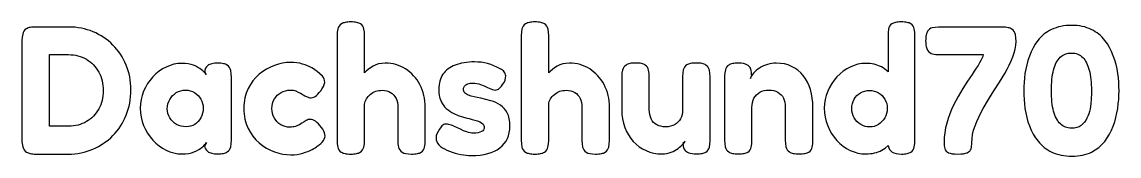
# Model space of a CAD drawing. Header units: millimetres. Extents: x -68 to 76, y -13 to 13.
# Drawn here: x 23.8 to 76.2, y -3.2 to 3.2 of the extents above; entities that cross this region are included whole.
import ezdxf

# ---------------------------------------------------------------- set-up
doc = ezdxf.new("R2010")
doc.units = ezdxf.units.MM
doc.layers.add('TEXT', color=3, linetype='CONTINUOUS')

msp = doc.modelspace()

# ---------------------------------------------------------------- linework, layer by layer
at = {"layer": 'TEXT'}
for points in [[(39.04348, -2.98696), (39.08098, -3.00836), (39.12391, -3.0269), (39.17228, -3.0426), (39.22609, -3.05543), (39.28533, -3.06542), (39.35, -3.07255), (39.42011, -3.07683), (39.49565, -3.07826), (39.57317, -3.07683), (39.64484, -3.07255), (39.71066, -3.06542), (39.77065, -3.05543), (39.8248, -3.0426), (39.8731, -3.0269), (39.91556, -3.00836), (39.95217, -2.98696), (40.01331, -2.93777), (40.06196, -2.88152), (40.0981, -2.81821), (40.12174, -2.74783), (40.14783, -2.59348), (40.15652, -2.42609), (40.15652, -0.69565), (40.16841, -0.62738), (40.18668, -0.56168), (40.21135, -0.49857), (40.24239, -0.43804), (40.27982, -0.3801), (40.32364, -0.32473), (40.37385, -0.27194), (40.43044, -0.22174), (40.49151, -0.17588), (40.55516, -0.13614), (40.6214, -0.10251), (40.69022, -0.075), (40.76162, -0.0536), (40.8356, -0.03832), (40.91216, -0.02914), (40.9913, -0.02609), (41.10842, -0.03261), (41.2163, -0.05217), (41.31494, -0.08478), (41.40435, -0.13043), (41.48397, -0.18723), (41.55326, -0.25326), (41.61223, -0.32853), (41.66087, -0.41304), (41.69891, -0.50679), (41.72609, -0.60978), (41.74239, -0.72201), (41.74783, -0.84348), (41.74783, -2.41739), (41.75543, -2.58587), (41.77826, -2.74348), (41.80054, -2.81576), (41.83696, -2.88043), (41.8875, -2.9375), (41.95217, -2.98696), (42.03397, -3.0269), (42.13587, -3.05543), (42.25788, -3.07255), (42.4, -3.07826), (42.47948, -3.07683), (42.55272, -3.07255), (42.6197, -3.06542), (42.68043, -3.05543), (42.73492, -3.0426), (42.78315, -3.0269), (42.82514, -3.00836), (42.86087, -2.98696), (42.92011, -2.93777), (42.96739, -2.88152), (43.00272, -2.81821), (43.02609, -2.74783), (43.05217, -2.59348), (43.06087, -2.42609), (43.06087, -0.85217), (43.05686, -0.7), (43.04484, -0.55217), (43.0248, -0.4087), (42.99674, -0.26956), (42.96067, -0.13478), (42.91658, -0.00435), (42.86447, 0.12174), (42.80435, 0.24348), (42.7375, 0.35985), (42.66522, 0.46984), (42.5875, 0.57344), (42.50435, 0.67065), (42.41576, 0.76148), (42.32174, 0.84592), (42.22228, 0.92398), (42.11739, 0.99565), (42.00808, 1.05985), (41.89538, 1.11549), (41.77928, 1.16257), (41.65978, 1.20109), (41.53689, 1.23105), (41.4106, 1.25245), (41.28091, 1.26529), (41.14783, 1.26957), (40.98397, 1.26033), (40.83152, 1.23261), (40.69049, 1.18641), (40.56087, 1.12174), (40.44266, 1.04674), (40.33587, 0.96957), (40.24049, 0.89022), (40.15652, 0.8087), (40.15652, 2.58261), (40.14891, 2.75), (40.12609, 2.90435), (40.10435, 2.975), (40.06957, 3.03913), (40.02174, 3.09674), (39.96087, 3.14783), (39.92425, 3.17024), (39.88179, 3.18967), (39.83349, 3.20611), (39.77935, 3.21957), (39.71936, 3.23003), (39.65353, 3.2375), (39.58186, 3.24198), (39.50435, 3.24348), (39.4288, 3.24205), (39.35869, 3.23777), (39.29402, 3.23064), (39.23478, 3.22065), (39.18098, 3.20781), (39.13261, 3.19212), (39.08967, 3.17357), (39.05217, 3.15217), (38.98913, 3.10299), (38.93913, 3.04674), (38.90217, 2.98342), (38.87826, 2.91304), (38.85217, 2.7587), (38.84348, 2.59131), (38.84348, -2.41739), (38.85109, -2.58587), (38.87391, -2.74348), (38.89592, -2.81576), (38.93152, -2.88043), (38.98071, -2.9375)], [(47.84348, -2.98696), (47.88098, -3.00836), (47.92391, -3.0269), (47.97228, -3.0426), (48.02609, -3.05543), (48.08533, -3.06542), (48.15, -3.07255), (48.22011, -3.07683), (48.29565, -3.07826), (48.37317, -3.07683), (48.44484, -3.07255), (48.51067, -3.06542), (48.57065, -3.05543), (48.6248, -3.0426), (48.6731, -3.0269), (48.71556, -3.00836), (48.75217, -2.98696), (48.81332, -2.93777), (48.86196, -2.88152), (48.8981, -2.81821), (48.92174, -2.74783), (48.94782, -2.59348), (48.95652, -2.42609), (48.95652, -0.69565), (48.96841, -0.62738), (48.98668, -0.56168), (49.01134, -0.49857), (49.04239, -0.43804), (49.07982, -0.3801), (49.12364, -0.32473), (49.17384, -0.27194), (49.23043, -0.22174), (49.29151, -0.17588), (49.35516, -0.13614), (49.4214, -0.10251), (49.49022, -0.075), (49.56162, -0.0536), (49.6356, -0.03832), (49.71216, -0.02914), (49.7913, -0.02609), (49.90842, -0.03261), (50.0163, -0.05217), (50.11495, -0.08478), (50.20435, -0.13043), (50.28397, -0.18723), (50.35326, -0.25326), (50.41223, -0.32853), (50.46087, -0.41304), (50.49891, -0.50679), (50.52609, -0.60978), (50.54239, -0.72201), (50.54783, -0.84348), (50.54783, -2.41739), (50.55543, -2.58587), (50.57826, -2.74348), (50.60054, -2.81576), (50.63696, -2.88043), (50.6875, -2.9375), (50.75217, -2.98696), (50.83397, -3.0269), (50.93587, -3.05543), (51.05788, -3.07255), (51.2, -3.07826), (51.27948, -3.07683), (51.35272, -3.07255), (51.4197, -3.06542), (51.48044, -3.05543), (51.53492, -3.0426), (51.58315, -3.0269), (51.62514, -3.00836), (51.66087, -2.98696), (51.72011, -2.93777), (51.76739, -2.88152), (51.80272, -2.81821), (51.82609, -2.74783), (51.85217, -2.59348), (51.86087, -2.42609), (51.86087, -0.85217), (51.85686, -0.7), (51.84483, -0.55217), (51.82479, -0.4087), (51.79674, -0.26956), (51.76066, -0.13478), (51.71657, -0.00435), (51.66447, 0.12174), (51.60435, 0.24348), (51.5375, 0.35985), (51.46522, 0.46984), (51.3875, 0.57344), (51.30435, 0.67065), (51.21576, 0.76148), (51.12174, 0.84592), (51.02228, 0.92398), (50.91739, 0.99565), (50.80808, 1.05985), (50.69538, 1.11549), (50.57928, 1.16257), (50.45978, 1.20109), (50.33689, 1.23105), (50.2106, 1.25245), (50.08091, 1.26529), (49.94783, 1.26957), (49.78397, 1.26033), (49.63152, 1.23261), (49.49049, 1.18641), (49.36087, 1.12174), (49.24266, 1.04674), (49.13587, 0.96957), (49.04049, 0.89022), (48.95652, 0.8087), (48.95652, 2.58261), (48.94891, 2.75), (48.92609, 2.90435), (48.90435, 2.975), (48.86957, 3.03913), (48.82174, 3.09674), (48.76087, 3.14783), (48.72425, 3.17024), (48.68179, 3.18967), (48.63349, 3.20611), (48.57935, 3.21957), (48.51936, 3.23003), (48.45353, 3.2375), (48.38186, 3.24198), (48.30435, 3.24348), (48.2288, 3.24205), (48.1587, 3.23777), (48.09402, 3.23064), (48.03478, 3.22065), (47.98098, 3.20781), (47.93261, 3.19212), (47.88967, 3.17357), (47.85217, 3.15217), (47.78913, 3.10299), (47.73913, 3.04674), (47.70217, 2.98342), (47.67826, 2.91304), (47.65217, 2.7587), (47.64348, 2.59131), (47.64348, -2.41739), (47.65109, -2.58587), (47.67391, -2.74348), (47.69592, -2.81576), (47.73152, -2.88043), (47.78071, -2.9375)], [(64.87391, -2.8913), (65.0353, -2.78783), (65.18261, -2.6666), (65.18261, -2.68696), (65.21087, -2.78043), (65.25217, -2.86087), (65.30652, -2.92826), (65.37391, -2.98261), (65.45707, -3.02446), (65.5587, -3.05435), (65.6788, -3.07228), (65.81739, -3.07826), (65.89286, -3.07677), (65.96277, -3.07228), (66.0271, -3.06481), (66.08587, -3.05435), (66.13906, -3.0409), (66.18668, -3.02446), (66.22873, -3.00503), (66.26522, -2.98261), (66.32609, -2.93125), (66.37391, -2.87283), (66.4087, -2.80734), (66.43044, -2.73478), (66.45326, -2.57935), (66.46087, -2.41739), (66.46087, 2.59131), (66.45326, 2.7587), (66.43044, 2.91304), (66.4087, 2.98342), (66.37391, 3.04674), (66.32609, 3.10299), (66.26522, 3.15217), (66.2286, 3.17357), (66.18614, 3.19212), (66.13784, 3.20781), (66.08369, 3.22065), (66.02371, 3.23064), (65.95788, 3.23777), (65.88621, 3.24205), (65.8087, 3.24348), (65.73125, 3.24198), (65.65978, 3.2375), (65.59429, 3.23003), (65.53478, 3.21957), (65.48125, 3.20611), (65.4337, 3.18967), (65.39212, 3.17024), (65.35652, 3.14783), (65.2981, 3.09647), (65.25326, 3.03804), (65.22201, 2.97255), (65.20435, 2.9), (65.18804, 2.74457), (65.18261, 2.58261), (65.18261, 0.86004), (65.10705, 0.92537), (65.02751, 0.98569), (64.944, 1.041), (64.85652, 1.0913), (64.77561, 1.13105), (64.69158, 1.16549), (64.60442, 1.19463), (64.51413, 1.21848), (64.42072, 1.23703), (64.32418, 1.25027), (64.22452, 1.25822), (64.12174, 1.26087), (63.92826, 1.25), (63.73913, 1.21739), (63.55435, 1.16304), (63.37391, 1.08696), (63.20027, 0.99212), (63.03587, 0.88152), (62.88071, 0.75516), (62.73478, 0.61304), (62.60109, 0.45761), (62.48261, 0.2913), (62.37935, 0.11413), (62.29131, -0.07391), (62.22092, -0.26984), (62.17065, -0.47065), (62.14049, -0.67636), (62.13043, -0.88696), (62.14049, -1.10571), (62.17065, -1.31848), (62.22092, -1.52527), (62.29131, -1.72609), (62.37908, -1.91821), (62.48152, -2.09891), (62.59864, -2.26821), (62.73044, -2.42609), (62.87473, -2.56984), (63.02935, -2.69674), (63.19429, -2.80679), (63.36956, -2.9), (63.5519, -2.97418), (63.73804, -3.02717), (63.92799, -3.05897), (64.12174, -3.06957), (64.2286, -3.06678), (64.33179, -3.05842), (64.43132, -3.0445), (64.52717, -3.025), (64.61936, -2.99993), (64.70788, -2.96929), (64.79273, -2.93308)], [(24.00435, -2.98261), (24.04069, -3.00503), (24.08234, -3.02446), (24.12928, -3.0409), (24.18152, -3.05435), (24.23906, -3.06481), (24.3019, -3.07228), (24.37004, -3.07677), (24.44348, -3.07826), (25.9913, -3.07826), (26.15061, -3.07459), (26.30679, -3.06359), (26.45985, -3.04524), (26.60978, -3.01957), (26.75659, -2.98655), (26.90027, -2.9462), (27.04083, -2.89851), (27.17826, -2.84348), (27.31202, -2.782), (27.44158, -2.71495), (27.56692, -2.64232), (27.68804, -2.56413), (27.80496, -2.48037), (27.91766, -2.39103), (28.02615, -2.29613), (28.13043, -2.19565), (28.22975, -2.09008), (28.32337, -1.97989), (28.41128, -1.86508), (28.49348, -1.74565), (28.56997, -1.6216), (28.64076, -1.49293), (28.70584, -1.35965), (28.76522, -1.22174), (28.81821, -1.08009), (28.86413, -0.9356), (28.90299, -0.78825), (28.93478, -0.63804), (28.95951, -0.48499), (28.97717, -0.32908), (28.98777, -0.17031), (28.9913, -0.0087), (28.98777, 0.15068), (28.97717, 0.30707), (28.95951, 0.46046), (28.93478, 0.61087), (28.90299, 0.75829), (28.86413, 0.90272), (28.81821, 1.04416), (28.76522, 1.18261), (28.70584, 1.31739), (28.64076, 1.44783), (28.56997, 1.57391), (28.49348, 1.69565), (28.41128, 1.81304), (28.32337, 1.92609), (28.22975, 2.03478), (28.13043, 2.13913), (28.02622, 2.23845), (27.91793, 2.33207), (27.80557, 2.41997), (27.68913, 2.50217), (27.56861, 2.57867), (27.44402, 2.64946), (27.31535, 2.71454), (27.18261, 2.77391), (27.04647, 2.8269), (26.90761, 2.87283), (26.76603, 2.91169), (26.62174, 2.94348), (26.47473, 2.96821), (26.325, 2.98587), (26.17255, 2.99647), (26.01739, 3), (24.45217, 3), (24.37459, 3.00054), (24.30272, 2.99783), (24.23655, 2.99185), (24.17609, 2.98261), (24.12133, 2.97011), (24.07228, 2.95435), (24.02894, 2.93533), (23.9913, 2.91304), (23.92826, 2.86169), (23.87826, 2.80326), (23.8413, 2.73777), (23.81739, 2.66522), (23.7913, 2.50978), (23.78261, 2.34783), (23.78261, -2.4087), (23.78533, -2.49429), (23.79348, -2.57717), (23.80706, -2.65734), (23.82609, -2.73478), (23.85353, -2.80734), (23.89239, -2.87283), (23.94266, -2.93125)], [(68.06087, -3.01304), (68.14131, -3.04158), (68.24348, -3.06196), (68.36739, -3.07418), (68.51305, -3.07826), (68.6587, -3.07418), (68.78261, -3.06196), (68.88479, -3.04158), (68.96522, -3.01304), (69.02854, -2.97663), (69.07935, -2.93261), (69.11767, -2.88098), (69.14348, -2.82174), (69.1606, -2.75679), (69.17283, -2.68804), (69.18016, -2.61549), (69.18261, -2.53913), (69.19212, -2.33831), (69.22065, -2.13587), (69.26821, -1.93179), (69.33478, -1.72609), (69.41631, -1.51902), (69.5087, -1.31087), (69.61196, -1.10163), (69.72609, -0.8913), (69.97392, -0.47065), (70.23913, -0.05217), (70.50435, 0.36304), (70.75218, 0.77391), (70.86631, 0.9769), (70.96957, 1.17717), (71.06196, 1.37473), (71.14348, 1.56957), (71.21005, 1.7606), (71.25761, 1.94674), (71.28614, 2.12799), (71.29565, 2.30435), (71.28804, 2.48044), (71.26522, 2.64348), (71.24348, 2.71794), (71.2087, 2.78478), (71.16087, 2.84402), (71.1, 2.89565), (71.06338, 2.91807), (71.02093, 2.9375), (70.97262, 2.95394), (70.91848, 2.96739), (70.85849, 2.97785), (70.79267, 2.98533), (70.721, 2.98981), (70.64348, 2.9913), (67.58261, 2.9913), (67.43044, 2.9837), (67.28696, 2.96087), (67.22065, 2.93913), (67.16087, 2.90435), (67.10761, 2.85652), (67.06087, 2.79565), (67.04049, 2.75904), (67.02283, 2.71658), (67.00788, 2.66827), (66.99565, 2.61413), (66.98614, 2.55414), (66.97935, 2.48832), (66.97527, 2.41664), (66.97391, 2.33913), (66.97534, 2.26359), (66.97962, 2.19348), (66.98675, 2.1288), (66.99674, 2.06957), (67.00958, 2.01576), (67.02527, 1.96739), (67.04382, 1.92446), (67.06522, 1.88696), (67.11468, 1.82391), (67.17174, 1.77391), (67.23642, 1.73696), (67.3087, 1.71304), (67.46413, 1.68696), (67.62609, 1.67826), (69.72174, 1.67826), (69.70136, 1.59484), (69.66631, 1.50109), (69.61658, 1.39701), (69.55217, 1.28261), (69.47609, 1.1587), (69.39131, 1.02609), (69.29783, 0.88478), (69.19565, 0.73478), (69.08777, 0.57636), (68.97717, 0.40978), (68.86386, 0.23505), (68.74783, 0.05217), (68.63234, -0.13723), (68.52065, -0.33152), (68.41277, -0.53071), (68.3087, -0.73478), (68.21141, -0.94375), (68.12391, -1.15761), (68.0462, -1.37636), (67.97826, -1.6), (67.9231, -1.82717), (67.8837, -2.05652), (67.86006, -2.28804), (67.85218, -2.52174), (67.85435, -2.60217), (67.86087, -2.67826), (67.87174, -2.75), (67.88696, -2.81739), (67.91087, -2.87853), (67.94783, -2.93152), (67.99783, -2.97636)], [(73.0087, -2.98261), (73.11128, -3.02745), (73.21903, -3.0663), (73.33193, -3.09918), (73.45, -3.12609), (73.57324, -3.14701), (73.70163, -3.16196), (73.83519, -3.17092), (73.97391, -3.17391), (74.10625, -3.17092), (74.2337, -3.16196), (74.35625, -3.14701), (74.47391, -3.12609), (74.58669, -3.09918), (74.69457, -3.0663), (74.79756, -3.02745), (74.89565, -2.98261), (75.07908, -2.8788), (75.24674, -2.7587), (75.39864, -2.62228), (75.53478, -2.46957), (75.65625, -2.30326), (75.76413, -2.12609), (75.85842, -1.93804), (75.93913, -1.73913), (76.00788, -1.53315), (76.06631, -1.32391), (76.1144, -1.11141), (76.15218, -0.89565), (76.18071, -0.67989), (76.20109, -0.46739), (76.21332, -0.25815), (76.21739, -0.05217), (76.21359, 0.15), (76.20218, 0.35652), (76.18316, 0.56739), (76.15653, 0.78261), (76.12038, 0.99837), (76.07283, 1.21087), (76.01386, 1.42011), (75.94348, 1.62609), (75.86114, 1.82527), (75.76631, 2.01413), (75.65897, 2.19266), (75.53913, 2.36087), (75.47385, 2.44035), (75.40408, 2.51576), (75.32983, 2.58709), (75.25109, 2.65435), (75.16787, 2.71753), (75.08016, 2.77663), (74.98798, 2.83166), (74.8913, 2.88261), (74.79015, 2.92846), (74.68451, 2.96821), (74.57439, 3.00183), (74.45978, 3.02935), (74.34069, 3.05075), (74.21712, 3.06603), (74.08906, 3.0752), (73.95652, 3.07826), (73.81977, 3.0752), (73.68777, 3.06603), (73.56053, 3.05075), (73.43804, 3.02935), (73.32031, 3.00183), (73.20734, 2.96821), (73.09912, 2.92846), (72.99565, 2.88261), (72.89688, 2.83152), (72.80272, 2.77609), (72.71318, 2.7163), (72.62826, 2.65217), (72.54796, 2.5837), (72.47228, 2.51087), (72.40123, 2.4337), (72.33479, 2.35217), (72.21332, 2.18016), (72.10544, 1.99891), (72.01114, 1.80842), (71.93044, 1.6087), (71.86196, 1.40299), (71.80435, 1.19457), (71.75761, 0.98342), (71.72174, 0.76957), (71.69511, 0.55734), (71.67609, 0.35109), (71.66468, 0.15082), (71.66087, -0.04348), (71.66468, -0.24973), (71.67609, -0.45978), (71.69511, -0.67364), (71.72174, -0.8913), (71.75788, -1.1087), (71.80544, -1.32174), (71.86441, -1.53043), (71.93479, -1.73478), (72.01767, -1.93207), (72.11413, -2.11957), (72.22419, -2.29728), (72.34783, -2.46522), (72.41522, -2.54463), (72.48696, -2.61984), (72.56305, -2.69083), (72.64348, -2.75761), (72.72826, -2.82018), (72.81739, -2.87853), (72.91087, -2.93268)], [(26.01739, -1.74783), (25.10435, -1.74783), (25.10435, 1.67826), (26.0087, 1.67826), (26.12663, 1.6748), (26.2413, 1.6644), (26.35272, 1.64708), (26.46087, 1.62283), (26.56576, 1.59164), (26.66739, 1.55353), (26.76576, 1.50849), (26.86087, 1.45652), (26.9519, 1.39844), (27.03804, 1.33506), (27.11929, 1.26637), (27.19565, 1.19239), (27.26712, 1.11311), (27.33369, 1.02853), (27.39538, 0.93866), (27.45217, 0.84348), (27.50312, 0.74402), (27.54728, 0.6413), (27.58465, 0.53533), (27.61522, 0.42609), (27.63899, 0.31359), (27.65598, 0.19783), (27.66617, 0.0788), (27.66956, -0.04348), (27.66617, -0.16562), (27.65598, -0.28424), (27.63899, -0.39932), (27.61522, -0.51087), (27.58465, -0.61889), (27.54728, -0.72337), (27.50312, -0.82432), (27.45217, -0.92174), (27.39538, -1.01488), (27.33369, -1.10299), (27.26712, -1.18607), (27.19565, -1.26413), (27.11929, -1.33716), (27.03804, -1.40516), (26.9519, -1.46814), (26.86087, -1.52609), (26.7659, -1.57806), (26.66793, -1.6231), (26.56698, -1.66121), (26.46304, -1.69239), (26.35611, -1.71664), (26.24619, -1.73397), (26.13329, -1.74436)], [(74.40435, -1.7087), (74.30843, -1.76766), (74.19891, -1.80978), (74.07582, -1.83505), (73.93913, -1.84348), (73.86243, -1.84022), (73.78886, -1.83043), (73.71841, -1.81413), (73.65109, -1.7913), (73.58689, -1.76196), (73.52582, -1.72609), (73.46787, -1.6837), (73.41305, -1.63478), (73.36142, -1.57962), (73.31305, -1.51848), (73.26794, -1.45136), (73.22609, -1.37826), (73.1875, -1.29918), (73.15218, -1.21413), (73.12011, -1.1231), (73.09131, -1.02609), (73.06583, -0.92337), (73.04375, -0.81522), (73.02507, -0.70163), (73.00979, -0.58261), (72.9979, -0.45815), (72.9894, -0.32826), (72.98431, -0.19293), (72.98261, -0.05217), (72.98424, 0.09273), (72.98913, 0.23179), (72.99729, 0.36501), (73.0087, 0.49239), (73.02337, 0.61393), (73.04131, 0.72962), (73.0625, 0.83947), (73.08696, 0.94348), (73.11474, 1.04144), (73.14592, 1.13315), (73.1805, 1.21861), (73.21848, 1.29783), (73.25985, 1.37079), (73.30462, 1.4375), (73.35279, 1.49796), (73.40435, 1.55217), (73.45944, 1.60007), (73.51821, 1.64158), (73.58064, 1.6767), (73.64674, 1.70543), (73.71651, 1.72779), (73.78995, 1.74375), (73.86705, 1.75333), (73.94783, 1.75652), (74.0265, 1.75326), (74.10163, 1.74348), (74.17324, 1.72717), (74.24131, 1.70435), (74.30584, 1.675), (74.36685, 1.63913), (74.42432, 1.59674), (74.47826, 1.54783), (74.52881, 1.49266), (74.57609, 1.43152), (74.62011, 1.3644), (74.66087, 1.2913), (74.69837, 1.21223), (74.73261, 1.12717), (74.76359, 1.03614), (74.79131, 0.93913), (74.81576, 0.83628), (74.83696, 0.72772), (74.85489, 0.61345), (74.86957, 0.49348), (74.88098, 0.3678), (74.88913, 0.23641), (74.89402, 0.09932), (74.89565, -0.04348), (74.89565, -0.08696), (74.89511, -0.16549), (74.89348, -0.25326), (74.89076, -0.35027), (74.88696, -0.45652), (74.86848, -0.68261), (74.83044, -0.91739), (74.80326, -1.03505), (74.76957, -1.14891), (74.72935, -1.25897), (74.68261, -1.36522), (74.62772, -1.46495), (74.56305, -1.55543), (74.48859, -1.63668)], [(32.66522, -2.95652), (32.70591, -2.98302), (32.7519, -3.00598), (32.80319, -3.02541), (32.85978, -3.0413), (32.92167, -3.05367), (32.98886, -3.0625), (33.06134, -3.0678), (33.13913, -3.06957), (33.21664, -3.06814), (33.28831, -3.06386), (33.35414, -3.05673), (33.41413, -3.04674), (33.46827, -3.0339), (33.51658, -3.01821), (33.55904, -2.99966), (33.59565, -2.97826), (33.65652, -2.92853), (33.70435, -2.87065), (33.73913, -2.80462), (33.76087, -2.73043), (33.78369, -2.57174), (33.7913, -2.4087), (33.7913, 0.5913), (33.78369, 0.76087), (33.76087, 0.92174), (33.73913, 0.9962), (33.70435, 1.06304), (33.65652, 1.12228), (33.59565, 1.17391), (33.55917, 1.19633), (33.51712, 1.21576), (33.4695, 1.2322), (33.4163, 1.24565), (33.35754, 1.25611), (33.29321, 1.26359), (33.2233, 1.26807), (33.14783, 1.26957), (33.068, 1.26787), (32.99375, 1.26277), (32.92507, 1.25428), (32.86196, 1.24239), (32.80441, 1.22711), (32.75244, 1.20842), (32.70605, 1.18635), (32.66522, 1.16087), (32.59918, 1.10027), (32.55326, 1.02717), (32.52744, 0.94158), (32.52174, 0.84348), (32.5913, 0.72174), (32.54755, 0.7788), (32.49456, 0.83696), (32.43234, 0.8962), (32.36087, 0.95652), (32.28016, 1.01549), (32.19022, 1.07065), (32.09103, 1.12201), (31.98261, 1.16957), (31.86359, 1.20951), (31.73261, 1.23804), (31.58967, 1.25516), (31.43478, 1.26087), (31.2375, 1.25), (31.04565, 1.21739), (30.85924, 1.16304), (30.67826, 1.08696), (30.50462, 0.99212), (30.34022, 0.88152), (30.18505, 0.75516), (30.03913, 0.61304), (29.90543, 0.45761), (29.78696, 0.2913), (29.68369, 0.11413), (29.59565, -0.07391), (29.52527, -0.26984), (29.475, -0.47065), (29.44484, -0.67636), (29.43478, -0.88696), (29.44484, -1.10163), (29.475, -1.31087), (29.52527, -1.51467), (29.59565, -1.71304), (29.68342, -1.90353), (29.78587, -2.0837), (29.90299, -2.25353), (30.03478, -2.41304), (30.17907, -2.55897), (30.33369, -2.68804), (30.49864, -2.80027), (30.67391, -2.89565), (30.85679, -2.97174), (31.04456, -3.02609), (31.23723, -3.0587), (31.43478, -3.06957), (31.60163, -3.06332), (31.75435, -3.04457), (31.89293, -3.01332), (32.01739, -2.96957), (32.12935, -2.91793), (32.23043, -2.86304), (32.32065, -2.80489), (32.4, -2.74348), (32.46793, -2.68288), (32.52391, -2.62717), (32.56793, -2.57636), (32.6, -2.53043), (32.51304, -2.67826), (32.52255, -2.75761), (32.55109, -2.83043), (32.59864, -2.89674)], [(35.85652, -2.96957), (36.05353, -3.03234), (36.24891, -3.07717), (36.44266, -3.10408), (36.63478, -3.11304), (36.79158, -3.10815), (36.94022, -3.09348), (37.08071, -3.06902), (37.21304, -3.03478), (37.33641, -2.99457), (37.45, -2.95217), (37.5538, -2.90761), (37.64783, -2.86087), (37.73016, -2.81522), (37.79891, -2.77391), (37.85408, -2.73696), (37.89565, -2.70435), (37.98913, -2.63859), (38.06956, -2.57174), (38.13696, -2.5038), (38.1913, -2.43478), (38.23179, -2.36413), (38.25761, -2.2913), (38.26875, -2.2163), (38.26522, -2.13913), (38.24701, -2.05924), (38.21413, -1.97609), (38.16658, -1.88967), (38.10435, -1.8), (38.02772, -1.70679), (37.95435, -1.62717), (37.88424, -1.56114), (37.81739, -1.5087), (37.75272, -1.46875), (37.68913, -1.44022), (37.62663, -1.4231), (37.56522, -1.41739), (37.51359, -1.42092), (37.46304, -1.43152), (37.41359, -1.44918), (37.36522, -1.47391), (37.26739, -1.5337), (37.16522, -1.6), (37.11304, -1.63152), (37.04348, -1.67391), (36.95761, -1.71848), (36.85652, -1.75652), (36.79973, -1.77174), (36.73804, -1.78261), (36.67147, -1.78913), (36.6, -1.7913), (36.48125, -1.78397), (36.36848, -1.76196), (36.26168, -1.72527), (36.16087, -1.67391), (36.06794, -1.61005), (35.98478, -1.53587), (35.91141, -1.45136), (35.84783, -1.35652), (35.79647, -1.25326), (35.75978, -1.14348), (35.73777, -1.02717), (35.73043, -0.90435), (35.73777, -0.77772), (35.75978, -0.6587), (35.79647, -0.54728), (35.84783, -0.44348), (35.91169, -0.34891), (35.98587, -0.26522), (36.07038, -0.19239), (36.16522, -0.13043), (36.26848, -0.08098), (36.37826, -0.04565), (36.49457, -0.02446), (36.61739, -0.01739), (36.68913, -0.02011), (36.75652, -0.02826), (36.81957, -0.04185), (36.87826, -0.06087), (36.98804, -0.10978), (37.0913, -0.16956), (37.3, -0.29565), (37.41413, -0.34783), (37.53913, -0.38261), (37.60435, -0.38505), (37.66956, -0.375), (37.73478, -0.35245), (37.8, -0.31739), (37.86522, -0.26984), (37.93043, -0.20978), (37.99565, -0.13723), (38.06087, -0.05217), (38.13261, 0.05109), (38.1913, 0.15217), (38.23261, 0.25109), (38.25217, 0.34783), (38.24891, 0.43478), (38.23043, 0.51304), (38.19674, 0.58261), (38.14783, 0.64348), (38.02609, 0.75652), (37.88696, 0.86957), (37.84158, 0.91033), (37.7837, 0.95435), (37.71331, 1.00163), (37.63043, 1.05217), (37.53641, 1.10245), (37.43261, 1.14891), (37.31902, 1.19158), (37.19565, 1.23044), (37.06331, 1.26277), (36.92283, 1.28587), (36.77418, 1.29973), (36.61739, 1.30435), (36.42908, 1.29538), (36.23804, 1.26848), (36.04429, 1.22364), (35.84783, 1.16087), (35.65408, 1.08071), (35.46848, 0.9837), (35.29103, 0.86984), (35.12174, 0.73913), (34.96467, 0.59185), (34.82391, 0.42826), (34.69945, 0.24837), (34.5913, 0.05217), (34.54443, -0.05204), (34.5038, -0.16033), (34.46943, -0.27269), (34.4413, -0.38913), (34.41943, -0.50965), (34.4038, -0.63424), (34.39443, -0.76291), (34.3913, -0.89565), (34.39443, -1.02846), (34.4038, -1.15734), (34.41943, -1.28227), (34.4413, -1.40326), (34.46943, -1.52031), (34.5038, -1.63342), (34.54443, -1.7426), (34.5913, -1.84783), (34.69973, -2.0462), (34.825, -2.22826), (34.96712, -2.39402), (35.12609, -2.54348), (35.29728, -2.67609), (35.47609, -2.7913), (35.6625, -2.88913)], [(44.75217, -3.09565), (44.88668, -3.11848), (45.0163, -3.13478), (45.14103, -3.14457), (45.26087, -3.14783), (45.47622, -3.14212), (45.6788, -3.125), (45.86861, -3.09647), (46.04565, -3.05652), (46.20992, -3.00516), (46.36141, -2.94239), (46.50013, -2.86821), (46.62609, -2.78261), (46.73818, -2.68628), (46.83533, -2.57989), (46.91753, -2.46345), (46.98478, -2.33696), (47.03709, -2.20041), (47.07446, -2.0538), (47.09687, -1.89715), (47.10435, -1.73043), (47.10238, -1.63709), (47.09647, -1.54837), (47.08662, -1.46427), (47.07282, -1.38478), (47.05509, -1.30992), (47.03342, -1.23967), (47.00781, -1.17405), (46.97826, -1.11304), (46.91032, -1.00163), (46.83261, -0.90217), (46.74511, -0.81467), (46.64783, -0.73913), (46.54293, -0.67364), (46.43261, -0.6163), (46.31685, -0.56712), (46.19565, -0.52609), (45.95108, -0.45978), (45.71304, -0.4087), (45.54565, -0.37391), (45.3913, -0.33913), (45.25217, -0.30217), (45.13043, -0.26087), (45.0769, -0.23777), (45.02935, -0.21196), (44.98777, -0.18342), (44.95217, -0.15217), (44.92364, -0.11658), (44.90326, -0.075), (44.89103, -0.02745), (44.88696, 0.02609), (44.89022, 0.06821), (44.9, 0.10761), (44.9163, 0.14429), (44.93913, 0.17826), (44.96848, 0.20924), (45.00435, 0.23696), (45.04674, 0.26141), (45.09565, 0.28261), (45.15054, 0.29973), (45.21087, 0.31196), (45.27663, 0.31929), (45.34782, 0.32174), (45.43505, 0.31739), (45.52283, 0.30435), (45.61114, 0.28261), (45.7, 0.25217), (45.87391, 0.18044), (46.03913, 0.10435), (46.1182, 0.06794), (46.19456, 0.03696), (46.2682, 0.01141), (46.33913, -0.0087), (46.39511, -0.01603), (46.45, -0.01196), (46.5038, 0.00353), (46.55652, 0.03043), (46.60815, 0.06821), (46.65869, 0.1163), (46.70815, 0.17473), (46.75652, 0.24348), (46.82446, 0.35163), (46.87174, 0.4587), (46.89837, 0.56467), (46.90435, 0.66957), (46.89823, 0.72038), (46.88424, 0.76848), (46.86236, 0.81386), (46.83261, 0.85652), (46.79497, 0.89647), (46.74946, 0.9337), (46.69606, 0.96821), (46.63478, 1), (46.48695, 1.08044), (46.33913, 1.14783), (46.19059, 1.20422), (46.03913, 1.25217), (45.88606, 1.28909), (45.73043, 1.31304), (45.57415, 1.32607), (45.41739, 1.33043), (45.28301, 1.32806), (45.1538, 1.32092), (45.02975, 1.30904), (44.91087, 1.29239), (44.79714, 1.27099), (44.68858, 1.24484), (44.58519, 1.21393), (44.48695, 1.17826), (44.39416, 1.13811), (44.30706, 1.09375), (44.22568, 1.04518), (44.15, 0.99239), (44.08003, 0.93539), (44.01576, 0.87418), (43.9572, 0.80876), (43.90435, 0.73913), (43.85747, 0.66522), (43.81685, 0.58696), (43.78247, 0.50435), (43.75435, 0.41739), (43.73247, 0.32609), (43.71685, 0.23044), (43.70747, 0.13044), (43.70435, 0.02609), (43.71033, -0.12853), (43.72826, -0.27065), (43.75815, -0.40027), (43.8, -0.51739), (43.85217, -0.62391), (43.91304, -0.72174), (43.98261, -0.81087), (44.06087, -0.8913), (44.14565, -0.96386), (44.23478, -1.02935), (44.32826, -1.08777), (44.42609, -1.13913), (44.63043, -1.22609), (44.84348, -1.29565), (44.99763, -1.3377), (45.15217, -1.37826), (45.29891, -1.4163), (45.43478, -1.45217), (45.55761, -1.49022), (45.66522, -1.53478), (45.75435, -1.58587), (45.82174, -1.64348), (45.84647, -1.67609), (45.86413, -1.71304), (45.87473, -1.75435), (45.87826, -1.8), (45.86984, -1.86168), (45.84456, -1.9163), (45.80244, -1.96386), (45.74348, -2.00435), (45.66929, -2.03668), (45.58152, -2.05978), (45.48016, -2.07364), (45.36522, -2.07826), (45.28315, -2.07473), (45.20217, -2.06413), (45.12228, -2.04647), (45.04348, -2.02174), (44.89022, -1.96087), (44.74348, -1.8913), (44.60085, -1.81998), (44.45652, -1.75217), (44.31413, -1.69674), (44.17391, -1.66087), (44.11902, -1.64728), (44.06739, -1.6413), (44.01902, -1.64293), (43.97391, -1.65217), (43.93152, -1.66957), (43.8913, -1.69565), (43.85326, -1.73043), (43.81739, -1.77391), (43.73695, -1.89239), (43.66956, -2.00435), (43.61848, -2.11087), (43.58695, -2.21304), (43.575, -2.30978), (43.58261, -2.4), (43.60489, -2.48451), (43.64565, -2.56413), (43.70489, -2.63886), (43.78261, -2.7087), (43.875, -2.77391), (43.97826, -2.83478), (44.09239, -2.8913), (44.21739, -2.94348), (44.34864, -2.99049), (44.48152, -3.03152), (44.61603, -3.06658)], [(53.61304, -2.91304), (53.79212, -2.98152), (53.97717, -3.03043), (54.1682, -3.05978), (54.36522, -3.06957), (54.4875, -3.06467), (54.60217, -3.05), (54.70924, -3.02554), (54.80869, -2.9913), (54.90136, -2.95027), (54.98804, -2.90543), (55.06875, -2.85679), (55.14348, -2.80435), (55.21169, -2.75082), (55.27283, -2.69891), (55.3269, -2.64864), (55.37391, -2.6), (55.41359, -2.55598), (55.44565, -2.51957), (55.47011, -2.49076), (55.48696, -2.46957), (55.37391, -2.56522), (55.37717, -2.63913), (55.38695, -2.72174), (55.39647, -2.76467), (55.41196, -2.80652), (55.43342, -2.84728), (55.46087, -2.88696), (55.49565, -2.92446), (55.53913, -2.9587), (55.5913, -2.98967), (55.65217, -3.01739), (55.72391, -3.04022), (55.80869, -3.05652), (55.90652, -3.0663), (56.01739, -3.06957), (56.09293, -3.06821), (56.16304, -3.06413), (56.22772, -3.05734), (56.28695, -3.04783), (56.34076, -3.0356), (56.38913, -3.02065), (56.43206, -3.00299), (56.46956, -2.98261), (56.53234, -2.9356), (56.58152, -2.88152), (56.61712, -2.82038), (56.63913, -2.75217), (56.66196, -2.60326), (56.66956, -2.44348), (56.66956, 0.61739), (56.66196, 0.77935), (56.63913, 0.93478), (56.61739, 1.00734), (56.58261, 1.07283), (56.53478, 1.13125), (56.47391, 1.18261), (56.4373, 1.20503), (56.39484, 1.22446), (56.34653, 1.2409), (56.29239, 1.25435), (56.2324, 1.26481), (56.16657, 1.27228), (56.0949, 1.27677), (56.01739, 1.27826), (55.93988, 1.27683), (55.8682, 1.27255), (55.80238, 1.26542), (55.74239, 1.25544), (55.68825, 1.2426), (55.63994, 1.2269), (55.59749, 1.20836), (55.56087, 1.18696), (55.49973, 1.13777), (55.45109, 1.08152), (55.41494, 1.01821), (55.3913, 0.94783), (55.36522, 0.79348), (55.35652, 0.62609), (55.35652, -0.95652), (55.35027, -1.07826), (55.33152, -1.1913), (55.30027, -1.29565), (55.25652, -1.3913), (55.20163, -1.47745), (55.13696, -1.55326), (55.0625, -1.61875), (54.97826, -1.67391), (54.88451, -1.71766), (54.78152, -1.74891), (54.66929, -1.76766), (54.54782, -1.77391), (54.43016, -1.76793), (54.32065, -1.75), (54.21929, -1.72011), (54.12609, -1.67826), (54.04239, -1.62473), (53.96956, -1.55978), (53.90761, -1.48342), (53.85652, -1.39565), (53.81657, -1.2981), (53.78804, -1.19239), (53.77092, -1.07853), (53.76522, -0.95652), (53.76522, 0.6087), (53.75761, 0.77717), (53.73478, 0.93478), (53.71304, 1.00734), (53.67826, 1.07283), (53.63043, 1.13125), (53.56956, 1.18261), (53.53295, 1.20503), (53.49049, 1.22446), (53.44219, 1.2409), (53.38804, 1.25435), (53.32806, 1.26481), (53.26223, 1.27228), (53.19055, 1.27677), (53.11304, 1.27826), (53.03553, 1.27677), (52.96386, 1.27228), (52.89803, 1.26481), (52.83804, 1.25435), (52.7839, 1.2409), (52.7356, 1.22446), (52.69314, 1.20503), (52.65652, 1.18261), (52.59538, 1.13152), (52.54674, 1.07391), (52.5106, 1.00978), (52.48695, 0.93913), (52.46087, 0.78478), (52.45217, 0.61739), (52.45217, -0.95652), (52.46114, -1.18234), (52.48804, -1.39891), (52.53288, -1.60625), (52.59565, -1.80435), (52.67473, -1.9913), (52.76848, -2.16522), (52.8769, -2.32609), (53, -2.47391), (53.13614, -2.60734), (53.2837, -2.725), (53.44266, -2.8269)], [(57.56087, -2.97826), (57.59749, -2.99966), (57.63994, -3.01821), (57.68825, -3.0339), (57.74239, -3.04674), (57.80238, -3.05673), (57.86821, -3.06386), (57.93988, -3.06814), (58.01739, -3.06957), (58.0949, -3.06821), (58.16658, -3.06413), (58.2324, -3.05734), (58.29239, -3.04783), (58.34653, -3.0356), (58.39484, -3.02065), (58.43729, -3.00299), (58.47391, -2.98261), (58.53478, -2.93505), (58.58261, -2.87935), (58.61739, -2.81549), (58.63913, -2.74348), (58.66196, -2.58804), (58.66957, -2.42609), (58.66957, -0.84348), (58.67582, -0.72174), (58.69457, -0.6087), (58.72582, -0.50435), (58.76956, -0.4087), (58.82473, -0.32228), (58.89022, -0.24565), (58.96603, -0.1788), (59.05217, -0.12174), (59.14782, -0.07609), (59.25217, -0.04348), (59.36522, -0.02391), (59.48696, -0.01739), (59.60815, -0.02364), (59.71957, -0.04239), (59.8212, -0.07364), (59.91304, -0.11739), (59.99457, -0.17255), (60.06522, -0.23804), (60.125, -0.31386), (60.17391, -0.4), (60.21196, -0.4962), (60.23913, -0.60217), (60.25543, -0.71793), (60.26087, -0.84348), (60.26087, -2.41739), (60.26956, -2.57935), (60.29565, -2.73478), (60.31929, -2.80706), (60.35543, -2.87174), (60.40408, -2.9288), (60.46522, -2.97826), (60.50197, -2.99966), (60.54484, -3.01821), (60.59382, -3.0339), (60.64891, -3.04674), (60.71012, -3.05673), (60.77744, -3.06386), (60.85088, -3.06814), (60.93043, -3.06957), (61.00795, -3.06821), (61.07962, -3.06413), (61.14545, -3.05734), (61.20543, -3.04783), (61.25958, -3.0356), (61.30788, -3.02065), (61.35034, -3.00299), (61.38696, -2.98261), (61.44783, -2.93505), (61.49565, -2.87935), (61.53043, -2.81549), (61.55217, -2.74348), (61.575, -2.58804), (61.58261, -2.42609), (61.58261, -0.84348), (61.57527, -0.61766), (61.55326, -0.40109), (61.51657, -0.19375), (61.46522, 0.00435), (61.39973, 0.19158), (61.32065, 0.3663), (61.22799, 0.52853), (61.12174, 0.67826), (61.00245, 0.81332), (60.87065, 0.93152), (60.72636, 1.03288), (60.56956, 1.11739), (60.40081, 1.18397), (60.22065, 1.23152), (60.02908, 1.26005), (59.82609, 1.26957), (59.72581, 1.26576), (59.625, 1.25435), (59.52364, 1.23533), (59.42174, 1.2087), (59.3212, 1.17527), (59.22391, 1.13587), (59.12989, 1.09049), (59.03913, 1.03913), (58.9538, 0.98315), (58.87609, 0.92391), (58.80598, 0.86141), (58.74348, 0.79565), (58.69103, 0.72853), (58.65109, 0.66196), (58.62364, 0.59592), (58.60869, 0.53044), (58.66087, 0.69565), (58.65326, 0.71658), (58.64783, 0.74457), (58.64457, 0.77962), (58.64348, 0.82174), (58.6337, 0.9163), (58.60435, 1.01739), (58.57907, 1.06766), (58.54239, 1.11413), (58.49429, 1.15679), (58.43478, 1.19565), (58.36033, 1.22799), (58.26739, 1.25109), (58.15598, 1.26495), (58.02608, 1.26957), (57.94857, 1.26821), (57.8769, 1.26413), (57.81107, 1.25734), (57.75109, 1.24783), (57.69694, 1.2356), (57.64864, 1.22065), (57.60618, 1.20299), (57.56957, 1.18261), (57.50842, 1.1356), (57.45978, 1.08152), (57.42364, 1.02038), (57.4, 0.95217), (57.37391, 0.80326), (57.36522, 0.64348), (57.36522, -2.41739), (57.37283, -2.57935), (57.39565, -2.73478), (57.41739, -2.80706), (57.45217, -2.87174), (57.5, -2.9288)], [(32.03913, -1.65652), (31.94321, -1.70788), (31.84239, -1.74456), (31.73668, -1.76658), (31.62609, -1.77391), (31.50299, -1.76658), (31.38587, -1.74456), (31.27473, -1.70788), (31.16956, -1.65652), (31.07283, -1.59293), (30.98696, -1.51957), (30.91196, -1.43641), (30.84782, -1.34348), (30.79647, -1.24321), (30.75978, -1.13804), (30.73777, -1.02799), (30.73043, -0.91304), (30.73777, -0.79022), (30.75978, -0.67391), (30.79647, -0.56413), (30.84782, -0.46087), (30.91141, -0.36576), (30.98478, -0.28043), (31.06793, -0.20489), (31.16087, -0.13913), (31.26223, -0.08587), (31.37065, -0.04783), (31.48614, -0.025), (31.60869, -0.01739), (31.71956, -0.02473), (31.82609, -0.04674), (31.92826, -0.08342), (32.02609, -0.13478), (32.11685, -0.19837), (32.19783, -0.27174), (32.26902, -0.35489), (32.33043, -0.44783), (32.37989, -0.54918), (32.41522, -0.65761), (32.43641, -0.7731), (32.44348, -0.89565), (32.43668, -1.01467), (32.4163, -1.12826), (32.38234, -1.23641), (32.33478, -1.33913), (32.27554, -1.43397), (32.20652, -1.51848), (32.12772, -1.59266)], [(64.71739, -1.66522), (64.62092, -1.71658), (64.51848, -1.75326), (64.41006, -1.77527), (64.29565, -1.78261), (64.18424, -1.77527), (64.07609, -1.75326), (63.9712, -1.71658), (63.86957, -1.66522), (63.775, -1.60136), (63.69131, -1.52717), (63.61848, -1.44266), (63.55652, -1.34783), (63.50707, -1.24511), (63.47174, -1.13696), (63.45054, -1.02337), (63.44348, -0.90435), (63.45027, -0.78179), (63.47065, -0.6663), (63.50462, -0.55788), (63.55217, -0.45652), (63.61196, -0.36386), (63.68261, -0.28152), (63.76413, -0.20951), (63.85652, -0.14783), (63.95679, -0.09837), (64.06196, -0.06304), (64.17201, -0.04185), (64.28696, -0.03478), (64.40543, -0.04185), (64.51739, -0.06304), (64.62282, -0.09837), (64.72174, -0.14783), (64.8125, -0.20951), (64.89348, -0.28152), (64.96467, -0.36386), (65.02609, -0.45652), (65.07554, -0.55788), (65.11087, -0.6663), (65.13207, -0.78179), (65.13913, -0.90435), (65.13179, -1.02337), (65.10978, -1.13696), (65.0731, -1.24511), (65.02174, -1.34783), (64.9587, -1.44266), (64.88696, -1.52717), (64.80652, -1.60136)]]:
    msp.add_lwpolyline(points, close=True, dxfattribs=at)

doc.saveas('drawing.dxf')
